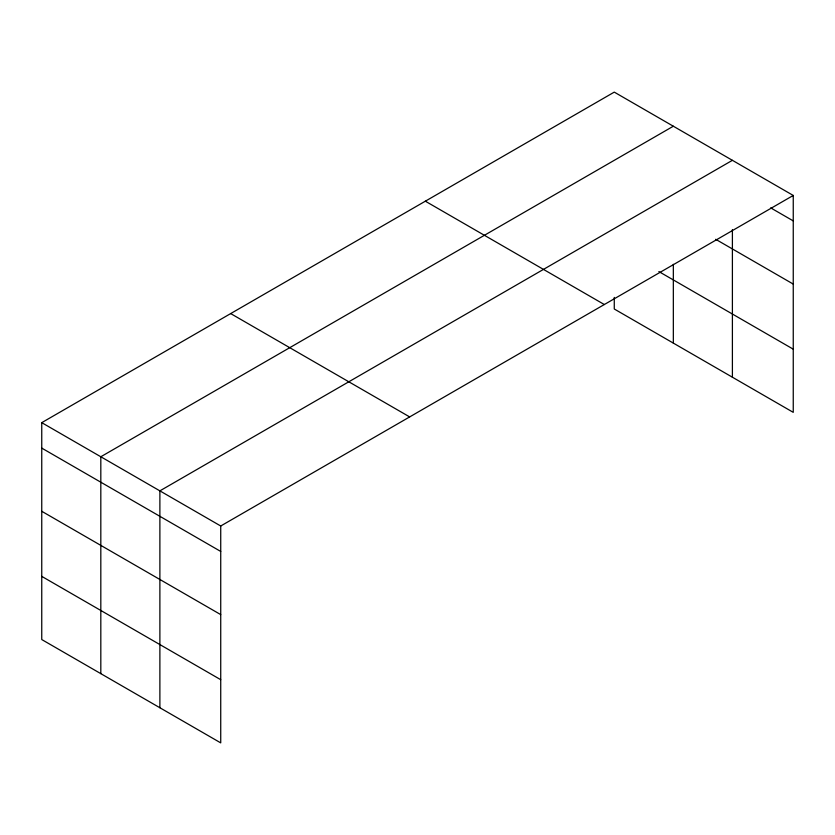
<?xml version="1.0" encoding="UTF-8"?>
<svg xmlns="http://www.w3.org/2000/svg" width="835" height="835" viewBox="0 0 835 835"><rect width="100%" height="100%" fill="white"/><g stroke="black" fill="none" stroke-linecap="round" stroke-linejoin="round"><path stroke-width="1.25" d="M41.75 422.656L220.732 525.998L220.732 742.879L41.75 639.547L41.75 422.656L614.268 92.121L793.25 195.453L793.25 412.344L614.268 309.002L614.268 297.406M673.334 126.221L100.816 456.755L100.816 673.647M732.399 160.32L159.882 490.865L159.882 707.746M220.732 525.998L793.25 195.453M770.715 207.884L793.25 220.899M715.678 239.29L793.25 284.077M658.846 271.563L793.25 349.166M425.339 201.193L604.321 304.535M230.679 313.584L409.661 416.915M41.75 448.103L220.732 551.444M41.75 511.281L220.732 614.612M41.75 576.369L220.732 679.7M732.399 229.604L732.399 377.211M673.334 264.309L673.334 343.101"/></g></svg>
